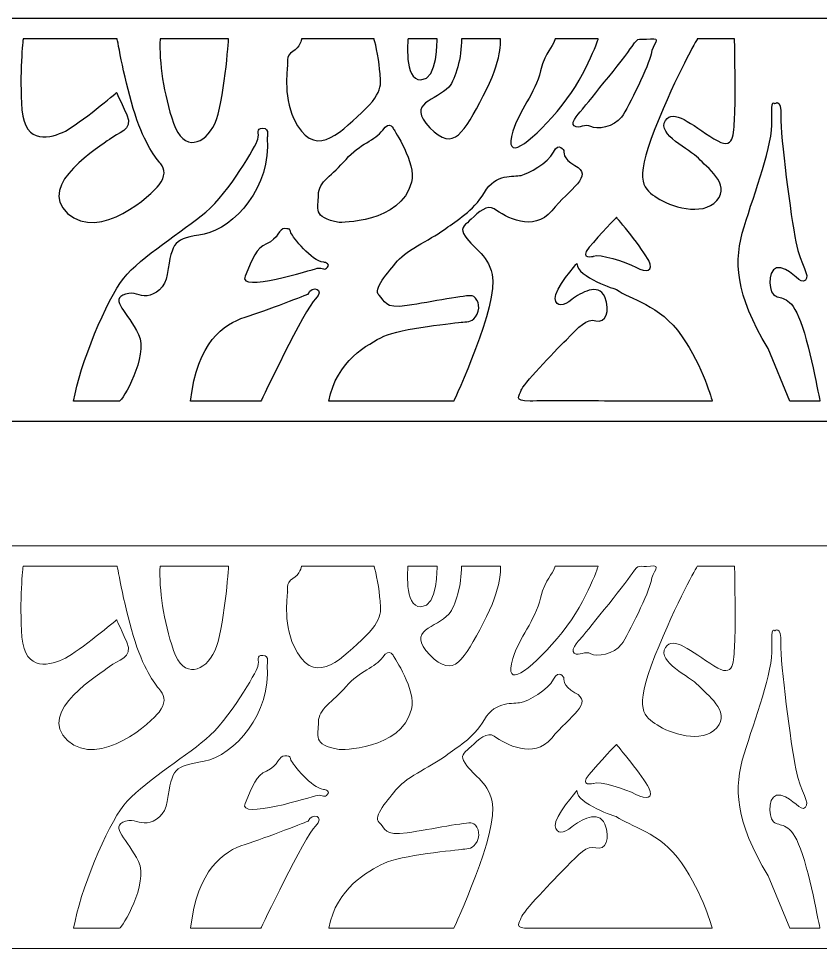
# Model space of a CAD drawing. Header units: centimetres. Extents: x -18.3 to 17.5, y 16.3 to 23.2.
# Drawn here: x 1.12 to 7.04, y 16.28 to 23.16 of the extents above; entities that cross this region are included whole.
import ezdxf

# ---------------------------------------------------------------- set-up
doc = ezdxf.new("R2010")
doc.units = ezdxf.units.CM
doc.header["$MEASUREMENT"] = 0
doc.layers.add('layer 1', color=7, linetype='Continuous')

msp = doc.modelspace()

# ---------------------------------------------------------------- linework, layer by layer
at = {"layer": 'layer 1', "color": 177}
for points, knots in [([(-18.25064, 23.15894), (-18.25064, 23.15894), (17.49734, 23.15894), (17.49734, 23.15894), (17.49734, 23.15894), (17.49734, 23.15894), (17.49734, 20.17994), (17.49734, 20.17994), (17.49734, 20.17994), (17.49734, 20.17994), (-18.25064, 20.17994), (-18.25064, 20.17994), (-18.25064, 20.17994), (-18.25064, 20.17994), (-18.25064, 23.15894), (-18.25064, 23.15894)], [0, 0, 0, 0, 0.2, 0.2, 0.2, 0.2, 0.4, 0.4, 0.4, 0.4, 0.6, 0.6, 0.6, 0.6, 1, 1, 1, 1]), ([(1.14888, 23.00815), (1.14888, 23.00815), (1.84504, 23.00815), (1.84504, 23.00815), (1.84504, 23.00815), (1.84504, 23.00815), (1.90271, 22.67717), (1.97686, 22.45073), (1.97686, 22.45073), (2.05101, 22.2243), (2.1334, 22.12549), (2.16635, 22.08432), (2.16635, 22.08432), (2.1993, 22.04315), (2.20342, 21.99375), (2.15399, 21.92788), (2.15399, 21.92788), (2.10456, 21.862), (1.71734, 21.50382), (1.47842, 21.71791), (1.47842, 21.71791), (1.2395, 21.93199), (1.7297, 22.21607), (1.78737, 22.26547), (1.78737, 22.26547), (1.84504, 22.31487), (1.96862, 22.32723), (1.91507, 22.44662), (1.91507, 22.44662), (1.86152, 22.56601), (1.84092, 22.6113), (1.84092, 22.6113), (1.84092, 22.6113), (1.84092, 22.6113), (1.56493, 22.38075), (1.46194, 22.32723), (1.46194, 22.32723), (1.35896, 22.2737), (1.16123, 22.22018), (1.14064, 22.48367), (1.14064, 22.48367), (1.12004, 22.74716), (1.14888, 23.00815), (1.14888, 23.00815)], [0, 0, 0, 0, 0.0833333, 0.0833333, 0.0833333, 0.0833333, 0.1666667, 0.1666667, 0.1666667, 0.1666667, 0.25, 0.25, 0.25, 0.25, 0.3333333, 0.3333333, 0.3333333, 0.3333333, 0.4166667, 0.4166667, 0.4166667, 0.4166667, 0.5, 0.5, 0.5, 0.5, 0.5833333, 0.5833333, 0.5833333, 0.5833333, 0.6666667, 0.6666667, 0.6666667, 0.6666667, 0.75, 0.75, 0.75, 0.75, 0.8333333, 0.8333333, 0.8333333, 0.8333333, 1, 1, 1, 1]), ([(2.16223, 23.00815), (2.16223, 23.00815), (2.66891, 23.00815), (2.66891, 23.00815), (2.66891, 23.00815), (2.66891, 23.00815), (2.63595, 22.53308), (2.56592, 22.38075), (2.56592, 22.38075), (2.4959, 22.22842), (2.33524, 22.16666), (2.26109, 22.38486), (2.26109, 22.38486), (2.18695, 22.60306), (2.15399, 22.83524), (2.16223, 23.00815)], [0, 0, 0, 0, 0.2, 0.2, 0.2, 0.2, 0.4, 0.4, 0.4, 0.4, 0.6, 0.6, 0.6, 0.6, 1, 1, 1, 1]), ([(3.20854, 23.00815), (3.20854, 23.00815), (3.74405, 23.00815), (3.74405, 23.00815), (3.74405, 23.00815), (3.74405, 23.00815), (3.78113, 22.87479), (3.78524, 22.78421), (3.78524, 22.78421), (3.78936, 22.69364), (3.83056, 22.62777), (3.65342, 22.46309), (3.65342, 22.46309), (3.47629, 22.29841), (3.29528, 22.11471), (3.15087, 22.4178), (3.15087, 22.4178), (3.06848, 22.59071), (3.10556, 22.81715), (3.10556, 22.81715), (3.10556, 22.81715), (3.10556, 22.81715), (3.08908, 22.88714), (3.14263, 22.91596), (3.14263, 22.91596), (3.19618, 22.94477), (3.20854, 23.00815), (3.20854, 23.00815)], [0, 0, 0, 0, 0.125, 0.125, 0.125, 0.125, 0.25, 0.25, 0.25, 0.25, 0.375, 0.375, 0.375, 0.375, 0.5, 0.5, 0.5, 0.5, 0.625, 0.625, 0.625, 0.625, 0.75, 0.75, 0.75, 0.75, 1, 1, 1, 1]), ([(3.99533, 23.00815), (3.99533, 23.00815), (4.20953, 23.00815), (4.20953, 23.00815), (4.20953, 23.00815), (4.20953, 23.00815), (4.21777, 22.70599), (4.09007, 22.70599), (4.09007, 22.70599), (3.96237, 22.70599), (3.99533, 23.00815), (3.99533, 23.00815)], [0, 0, 0, 0, 0.25, 0.25, 0.25, 0.25, 0.5, 0.5, 0.5, 0.5, 1, 1, 1, 1]), ([(4.39078, 23.00815), (4.39078, 23.00815), (4.67914, 23.00815), (4.67914, 23.00815), (4.67914, 23.00815), (4.67914, 23.00815), (4.69562, 22.8542), (4.55144, 22.5866), (4.55144, 22.5866), (4.40726, 22.31899), (4.33723, 22.16666), (4.15598, 22.35193), (4.15598, 22.35193), (3.97473, 22.53719), (4.20953, 22.55366), (4.29604, 22.65247), (4.29604, 22.65247), (4.34955, 22.71359), (4.39078, 22.87229), (4.39078, 23.00815)], [0, 0, 0, 0, 0.1666667, 0.1666667, 0.1666667, 0.1666667, 0.3333333, 0.3333333, 0.3333333, 0.3333333, 0.5, 0.5, 0.5, 0.5, 0.6666667, 0.6666667, 0.6666667, 0.6666667, 1, 1, 1, 1]), ([(5.08293, 23.00815), (5.08293, 23.00815), (5.40154, 23.00815), (5.40154, 23.00815), (5.40154, 23.00815), (5.40154, 23.00815), (5.30466, 22.71328), (5.098, 22.47221), (5.098, 22.47221), (4.89133, 22.23115), (4.69795, 22.08662), (4.77077, 22.32585), (4.77077, 22.32585), (4.81598, 22.47436), (4.93438, 22.60781), (4.97529, 22.77139), (4.97529, 22.77139), (5.01619, 22.93497), (5.05924, 22.92636), (5.08293, 23.00815)], [0, 0, 0, 0, 0.1666667, 0.1666667, 0.1666667, 0.1666667, 0.3333333, 0.3333333, 0.3333333, 0.3333333, 0.5, 0.5, 0.5, 0.5, 0.6666667, 0.6666667, 0.6666667, 0.6666667, 1, 1, 1, 1]), ([(5.28105, 22.48367), (5.28105, 22.48367), (5.18631, 22.38898), (5.22338, 22.36428), (5.22338, 22.36428), (5.26046, 22.33958), (5.30577, 22.38486), (5.34696, 22.36016), (5.34696, 22.36016), (5.38815, 22.33546), (5.51997, 22.35604), (5.57352, 22.43015), (5.57352, 22.43015), (5.62708, 22.50426), (5.77949, 22.82127), (5.79185, 22.89537), (5.79185, 22.89537), (5.80421, 22.96948), (5.87423, 23.0205), (5.78773, 23.00815), (5.78773, 23.00815), (5.70122, 22.9958), (5.70534, 23.03535), (5.65179, 22.95301), (5.65179, 22.95301), (5.59824, 22.87067), (5.28105, 22.48367), (5.28105, 22.48367)], [0, 0, 0, 0, 0.125, 0.125, 0.125, 0.125, 0.25, 0.25, 0.25, 0.25, 0.375, 0.375, 0.375, 0.375, 0.5, 0.5, 0.5, 0.5, 0.625, 0.625, 0.625, 0.625, 0.75, 0.75, 0.75, 0.75, 1, 1, 1, 1]), ([(6.13375, 23.00815), (6.13375, 23.00815), (6.40975, 23.00815), (6.40975, 23.00815), (6.40975, 23.00815), (6.40975, 23.00815), (6.41799, 22.54543), (6.40975, 22.42603), (6.40975, 22.42603), (6.40151, 22.30664), (6.41325, 22.17077), (6.25733, 22.26959), (6.25733, 22.26959), (6.08844, 22.37663), (5.95662, 22.49602), (5.89895, 22.40545), (5.89895, 22.40545), (5.83125, 22.29912), (6.08432, 22.19136), (6.14199, 22.12549), (6.14199, 22.12549), (6.19966, 22.05962), (6.38503, 21.93611), (6.27793, 21.8126), (6.27793, 21.8126), (6.17083, 21.68909), (5.92779, 21.77143), (5.83716, 21.83319), (5.83716, 21.83319), (5.74654, 21.89494), (5.65591, 21.93199), (5.82069, 22.34369), (5.82069, 22.34369), (5.98546, 22.75539), (6.13375, 23.00815), (6.13375, 23.00815)], [0, 0, 0, 0, 0.1, 0.1, 0.1, 0.1, 0.2, 0.2, 0.2, 0.2, 0.3, 0.3, 0.3, 0.3, 0.4, 0.4, 0.4, 0.4, 0.5, 0.5, 0.5, 0.5, 0.6, 0.6, 0.6, 0.6, 0.7, 0.7, 0.7, 0.7, 0.8, 0.8, 0.8, 0.8, 1, 1, 1, 1]), ([(6.81756, 20.32913), (6.81756, 20.32913), (7.04001, 20.32913), (7.04001, 20.32913), (7.04001, 20.32913), (7.04001, 20.32913), (6.95762, 20.77923), (6.88347, 20.95215), (6.88347, 20.95215), (6.80932, 21.12506), (6.74342, 21.07566), (6.6981, 21.11683), (6.6981, 21.11683), (6.65279, 21.158), (6.65691, 21.33915), (6.75165, 21.31445), (6.75165, 21.31445), (6.8464, 21.28974), (6.89583, 21.18682), (6.9329, 21.22387), (6.9329, 21.22387), (6.96998, 21.26092), (6.89995, 21.32268), (6.86288, 21.50794), (6.86288, 21.50794), (6.8258, 21.69321), (6.74753, 22.29017), (6.75165, 22.43427), (6.75165, 22.43427), (6.75577, 22.57836), (6.70634, 22.52896), (6.70634, 22.52896), (6.70634, 22.52896), (6.70634, 22.52896), (6.6775, 22.57836), (6.68574, 22.40545), (6.68574, 22.40545), (6.69398, 22.23254), (6.55805, 21.87024), (6.47978, 21.6191), (6.47978, 21.6191), (6.40151, 21.36797), (6.41387, 21.12094), (6.65691, 20.71748), (6.65691, 20.71748), (6.65691, 20.71748), (6.81756, 20.32913), (6.81756, 20.32913)], [0, 0, 0, 0, 0.0769231, 0.0769231, 0.0769231, 0.0769231, 0.1538462, 0.1538462, 0.1538462, 0.1538462, 0.2307692, 0.2307692, 0.2307692, 0.2307692, 0.3076923, 0.3076923, 0.3076923, 0.3076923, 0.3846154, 0.3846154, 0.3846154, 0.3846154, 0.4615385, 0.4615385, 0.4615385, 0.4615385, 0.5384615, 0.5384615, 0.5384615, 0.5384615, 0.6153846, 0.6153846, 0.6153846, 0.6153846, 0.6923077, 0.6923077, 0.6923077, 0.6923077, 0.7692308, 0.7692308, 0.7692308, 0.7692308, 0.8461538, 0.8461538, 0.8461538, 0.8461538, 1, 1, 1, 1]), ([(3.48692, 21.65068), (3.48692, 21.65068), (3.9418, 21.6426), (4.02097, 21.94939), (4.02097, 21.94939), (4.05718, 22.08969), (3.88972, 22.33862), (3.88972, 22.33862), (3.88972, 22.33862), (3.88972, 22.33862), (3.86257, 22.41103), (3.80826, 22.33409), (3.80826, 22.33409), (3.75394, 22.25715), (3.63627, 22.23452), (3.5367, 22.11685), (3.5367, 22.11685), (3.43713, 21.99918), (3.33304, 21.95392), (3.33304, 21.85435), (3.33304, 21.85435), (3.33304, 21.75478), (3.28326, 21.68689), (3.48692, 21.65068)], [0, 0, 0, 0, 0.1428571, 0.1428571, 0.1428571, 0.1428571, 0.2857143, 0.2857143, 0.2857143, 0.2857143, 0.4285714, 0.4285714, 0.4285714, 0.4285714, 0.5714286, 0.5714286, 0.5714286, 0.5714286, 0.7142857, 0.7142857, 0.7142857, 0.7142857, 1, 1, 1, 1]), ([(1.52269, 20.32913), (1.52269, 20.32913), (1.84403, 20.32913), (1.86213, 20.32913), (1.86213, 20.32913), (1.88023, 20.32913), (2.07937, 20.65952), (2.00243, 20.82245), (2.00243, 20.82245), (1.92549, 20.98538), (1.78066, 21.08043), (1.90739, 21.12116), (1.90739, 21.12116), (1.97052, 21.14145), (2.0083, 21.102), (2.06567, 21.10863), (2.06567, 21.10863), (2.12346, 21.1153), (2.20067, 21.16832), (2.21515, 21.26598), (2.21515, 21.26598), (2.25261, 21.51864), (2.26493, 21.52396), (2.4867, 21.56469), (2.4867, 21.56469), (2.70847, 21.60543), (2.98907, 21.92224), (2.95287, 22.27526), (2.95287, 22.27526), (2.95287, 22.27526), (2.9755, 22.34767), (2.92119, 22.34767), (2.92119, 22.34767), (2.86688, 22.34767), (2.89856, 22.31146), (2.88498, 22.2662), (2.88498, 22.2662), (2.8714, 22.22095), (2.67226, 21.87245), (2.50028, 21.72762), (2.50028, 21.72762), (2.32829, 21.5828), (2.02054, 21.39724), (1.89381, 21.23883), (1.89381, 21.23883), (1.76709, 21.08043), (1.56795, 20.60068), (1.52269, 20.32913)], [0, 0, 0, 0, 0.0769231, 0.0769231, 0.0769231, 0.0769231, 0.1538462, 0.1538462, 0.1538462, 0.1538462, 0.2307692, 0.2307692, 0.2307692, 0.2307692, 0.3076923, 0.3076923, 0.3076923, 0.3076923, 0.3846154, 0.3846154, 0.3846154, 0.3846154, 0.4615385, 0.4615385, 0.4615385, 0.4615385, 0.5384615, 0.5384615, 0.5384615, 0.5384615, 0.6153846, 0.6153846, 0.6153846, 0.6153846, 0.6923077, 0.6923077, 0.6923077, 0.6923077, 0.7692308, 0.7692308, 0.7692308, 0.7692308, 0.8461538, 0.8461538, 0.8461538, 0.8461538, 1, 1, 1, 1]), ([(3.40998, 20.32913), (3.40998, 20.32913), (4.33326, 20.32913), (4.33326, 20.32913), (4.33326, 20.32913), (4.33326, 20.32913), (4.66846, 21.04693), (4.61839, 21.26598), (4.61839, 21.26598), (4.58218, 21.42439), (4.46451, 21.4606), (4.40567, 21.56922), (4.40567, 21.56922), (4.381, 21.61476), (4.42432, 21.63713), (4.463, 21.67496), (4.463, 21.67496), (4.51658, 21.72733), (4.58203, 21.78442), (4.63197, 21.75025), (4.63197, 21.75025), (4.71796, 21.69142), (4.92162, 21.57374), (5.0574, 21.73668), (5.0574, 21.73668), (5.19318, 21.89961), (5.37175, 21.99702), (5.22938, 22.07159), (5.22938, 22.07159), (5.13434, 22.12137), (5.14792, 22.18021), (5.14792, 22.18021), (5.14792, 22.18021), (5.14792, 22.18021), (5.11171, 22.25263), (5.07098, 22.17116), (5.07098, 22.17116), (5.03024, 22.08969), (4.88541, 22.01275), (4.83111, 21.99918), (4.83111, 21.99918), (4.77679, 21.9856), (4.64554, 22.01728), (4.55955, 21.87245), (4.55955, 21.87245), (4.47356, 21.72762), (4.35589, 21.66879), (4.27442, 21.60543), (4.27442, 21.60543), (4.19296, 21.54206), (3.98477, 21.44702), (3.91688, 21.36556), (3.91688, 21.36556), (3.84899, 21.28409), (3.73132, 21.15284), (3.7811, 21.11211), (3.7811, 21.11211), (3.83088, 21.07137), (3.81278, 21.00801), (3.98929, 21.03517), (3.98929, 21.03517), (4.1658, 21.06232), (4.43283, 21.11663), (4.46904, 21.10758), (4.46904, 21.10758), (4.50524, 21.09853), (4.53692, 21.03064), (4.50524, 20.9718), (4.50524, 20.9718), (4.47356, 20.91297), (4.44188, 20.91749), (4.40115, 20.91297), (4.40115, 20.91297), (4.36041, 20.90844), (3.93498, 20.86771), (3.81731, 20.80887), (3.81731, 20.80887), (3.69964, 20.75004), (3.46429, 20.62784), (3.40998, 20.32913)], [0, 0, 0, 0, 0.047619, 0.047619, 0.047619, 0.047619, 0.0952381, 0.0952381, 0.0952381, 0.0952381, 0.1428571, 0.1428571, 0.1428571, 0.1428571, 0.1904762, 0.1904762, 0.1904762, 0.1904762, 0.2380952, 0.2380952, 0.2380952, 0.2380952, 0.2857143, 0.2857143, 0.2857143, 0.2857143, 0.3333333, 0.3333333, 0.3333333, 0.3333333, 0.3809524, 0.3809524, 0.3809524, 0.3809524, 0.4285714, 0.4285714, 0.4285714, 0.4285714, 0.4761905, 0.4761905, 0.4761905, 0.4761905, 0.5238095, 0.5238095, 0.5238095, 0.5238095, 0.5714286, 0.5714286, 0.5714286, 0.5714286, 0.6190476, 0.6190476, 0.6190476, 0.6190476, 0.6666667, 0.6666667, 0.6666667, 0.6666667, 0.7142857, 0.7142857, 0.7142857, 0.7142857, 0.7619048, 0.7619048, 0.7619048, 0.7619048, 0.8095238, 0.8095238, 0.8095238, 0.8095238, 0.8571429, 0.8571429, 0.8571429, 0.8571429, 0.9047619, 0.9047619, 0.9047619, 0.9047619, 1, 1, 1, 1]), ([(5.53648, 21.68909), (5.53648, 21.68909), (5.7383, 21.44619), (5.77537, 21.36797), (5.77537, 21.36797), (5.81245, 21.28974), (5.75889, 21.27739), (5.68063, 21.31856), (5.68063, 21.31856), (5.60236, 21.35973), (5.40875, 21.42149), (5.36756, 21.4009), (5.36756, 21.4009), (5.36756, 21.4009), (5.25634, 21.37208), (5.3346, 21.46677), (5.3346, 21.46677), (5.41287, 21.56146), (5.53648, 21.68909), (5.53648, 21.68909)], [0, 0, 0, 0, 0.1666667, 0.1666667, 0.1666667, 0.1666667, 0.3333333, 0.3333333, 0.3333333, 0.3333333, 0.5, 0.5, 0.5, 0.5, 0.6666667, 0.6666667, 0.6666667, 0.6666667, 1, 1, 1, 1]), ([(3.36925, 21.3565), (3.36925, 21.3565), (3.42355, 21.35198), (3.40093, 21.3203), (3.40093, 21.3203), (3.3783, 21.28862), (3.36472, 21.3203), (3.32399, 21.31124), (3.32399, 21.31124), (3.28326, 21.30219), (2.73424, 21.12817), (2.78994, 21.25241), (2.78994, 21.25241), (2.84877, 21.38366), (2.87086, 21.46128), (2.94834, 21.49228), (2.94834, 21.49228), (3.03886, 21.52849), (3.03886, 21.60995), (3.08412, 21.60543), (3.08412, 21.60543), (3.12937, 21.6009), (3.1158, 21.60543), (3.12937, 21.57374), (3.12937, 21.57374), (3.14295, 21.54206), (3.28326, 21.36556), (3.36925, 21.3565)], [0, 0, 0, 0, 0.125, 0.125, 0.125, 0.125, 0.25, 0.25, 0.25, 0.25, 0.375, 0.375, 0.375, 0.375, 0.5, 0.5, 0.5, 0.5, 0.625, 0.625, 0.625, 0.625, 0.75, 0.75, 0.75, 0.75, 1, 1, 1, 1]), ([(5.53648, 20.32913), (5.53648, 20.32913), (6.24445, 20.32913), (6.24445, 20.32913), (6.24445, 20.32913), (6.24445, 20.32913), (6.17876, 20.57875), (6.01819, 20.81197), (6.01819, 20.81197), (5.85762, 21.04518), (5.63137, 21.08162), (5.53648, 21.1545), (5.53648, 21.1545), (5.53648, 21.1545), (5.24398, 21.24446), (5.24398, 21.34738), (5.24398, 21.34738), (5.24398, 21.34738), (5.07509, 21.15388), (5.08333, 21.08801), (5.08333, 21.08801), (5.09156, 21.02214), (5.14511, 21.03037), (5.2069, 21.07978), (5.2069, 21.07978), (5.2687, 21.12918), (5.40463, 21.2074), (5.44994, 21.10036), (5.44994, 21.10036), (5.49526, 20.99332), (5.45406, 20.90275), (5.38404, 20.92333), (5.38404, 20.92333), (5.31401, 20.94391), (5.26046, 20.87804), (5.16571, 20.78335), (5.16571, 20.78335), (5.07097, 20.68866), (4.84028, 20.44576), (4.83205, 20.40871), (4.83205, 20.40871), (4.82381, 20.37165), (4.76614, 20.32501), (4.89795, 20.32913), (4.89795, 20.32913), (4.97252, 20.33146), (5.53648, 20.32913), (5.53648, 20.32913)], [0, 0, 0, 0, 0.0769231, 0.0769231, 0.0769231, 0.0769231, 0.1538462, 0.1538462, 0.1538462, 0.1538462, 0.2307692, 0.2307692, 0.2307692, 0.2307692, 0.3076923, 0.3076923, 0.3076923, 0.3076923, 0.3846154, 0.3846154, 0.3846154, 0.3846154, 0.4615385, 0.4615385, 0.4615385, 0.4615385, 0.5384615, 0.5384615, 0.5384615, 0.5384615, 0.6153846, 0.6153846, 0.6153846, 0.6153846, 0.6923077, 0.6923077, 0.6923077, 0.6923077, 0.7692308, 0.7692308, 0.7692308, 0.7692308, 0.8461538, 0.8461538, 0.8461538, 0.8461538, 1, 1, 1, 1]), ([(2.38713, 20.32913), (2.38713, 20.32913), (2.90761, 20.32913), (2.90761, 20.32913), (2.90761, 20.32913), (2.90761, 20.32913), (3.23347, 21.01253), (3.31041, 21.08495), (3.31041, 21.08495), (3.38735, 21.15736), (3.28326, 21.18905), (3.2561, 21.12116), (3.2561, 21.12116), (3.2561, 21.12116), (2.94834, 20.99896), (2.78994, 20.94917), (2.78994, 20.94917), (2.63153, 20.89939), (2.43692, 20.76361), (2.38713, 20.32913)], [0, 0, 0, 0, 0.1666667, 0.1666667, 0.1666667, 0.1666667, 0.3333333, 0.3333333, 0.3333333, 0.3333333, 0.5, 0.5, 0.5, 0.5, 0.6666667, 0.6666667, 0.6666667, 0.6666667, 1, 1, 1, 1])]:
    msp.add_open_spline(points, degree=3, knots=knots, dxfattribs=at)
at = {"layer": 'layer 1', "color": 242, "lineweight": 9}
for points, knots in [([(-18.25064, 19.25835), (-18.25064, 19.25835), (17.49734, 19.25835), (17.49734, 19.25835), (17.49734, 19.25835), (17.49734, 19.25835), (17.49734, 16.27935), (17.49734, 16.27935), (17.49734, 16.27935), (17.49734, 16.27935), (-18.25064, 16.27935), (-18.25064, 16.27935), (-18.25064, 16.27935), (-18.25064, 16.27935), (-18.25064, 19.25835), (-18.25064, 19.25835)], [0, 0, 0, 0, 0.2, 0.2, 0.2, 0.2, 0.4, 0.4, 0.4, 0.4, 0.6, 0.6, 0.6, 0.6, 1, 1, 1, 1]), ([(5.28105, 18.58308), (5.28105, 18.58308), (5.18631, 18.48839), (5.22338, 18.46369), (5.22338, 18.46369), (5.26046, 18.43899), (5.30577, 18.48427), (5.34696, 18.45957), (5.34696, 18.45957), (5.38815, 18.43487), (5.51997, 18.45545), (5.57352, 18.52956), (5.57352, 18.52956), (5.62708, 18.60367), (5.77949, 18.92068), (5.79185, 18.99478), (5.79185, 18.99478), (5.80421, 19.06889), (5.87423, 19.11991), (5.78773, 19.10756), (5.78773, 19.10756), (5.70122, 19.09521), (5.70534, 19.13476), (5.65179, 19.05242), (5.65179, 19.05242), (5.59824, 18.97008), (5.28105, 18.58308), (5.28105, 18.58308)], [0, 0, 0, 0, 0.125, 0.125, 0.125, 0.125, 0.25, 0.25, 0.25, 0.25, 0.375, 0.375, 0.375, 0.375, 0.5, 0.5, 0.5, 0.5, 0.625, 0.625, 0.625, 0.625, 0.75, 0.75, 0.75, 0.75, 1, 1, 1, 1]), ([(1.14888, 19.10756), (1.14888, 19.10756), (1.84504, 19.10756), (1.84504, 19.10756), (1.84504, 19.10756), (1.84504, 19.10756), (1.90271, 18.77658), (1.97686, 18.55014), (1.97686, 18.55014), (2.05101, 18.32371), (2.1334, 18.2249), (2.16635, 18.18373), (2.16635, 18.18373), (2.1993, 18.14256), (2.20342, 18.09316), (2.15399, 18.02729), (2.15399, 18.02729), (2.10456, 17.96141), (1.71734, 17.60323), (1.47842, 17.81732), (1.47842, 17.81732), (1.2395, 18.0314), (1.7297, 18.31548), (1.78737, 18.36488), (1.78737, 18.36488), (1.84504, 18.41428), (1.96862, 18.42664), (1.91507, 18.54603), (1.91507, 18.54603), (1.86152, 18.66542), (1.84092, 18.71071), (1.84092, 18.71071), (1.84092, 18.71071), (1.84092, 18.71071), (1.56493, 18.48016), (1.46194, 18.42664), (1.46194, 18.42664), (1.35896, 18.37311), (1.16123, 18.31959), (1.14064, 18.58308), (1.14064, 18.58308), (1.12004, 18.84657), (1.14888, 19.10756), (1.14888, 19.10756)], [0, 0, 0, 0, 0.0833333, 0.0833333, 0.0833333, 0.0833333, 0.1666667, 0.1666667, 0.1666667, 0.1666667, 0.25, 0.25, 0.25, 0.25, 0.3333333, 0.3333333, 0.3333333, 0.3333333, 0.4166667, 0.4166667, 0.4166667, 0.4166667, 0.5, 0.5, 0.5, 0.5, 0.5833333, 0.5833333, 0.5833333, 0.5833333, 0.6666667, 0.6666667, 0.6666667, 0.6666667, 0.75, 0.75, 0.75, 0.75, 0.8333333, 0.8333333, 0.8333333, 0.8333333, 1, 1, 1, 1]), ([(2.16223, 19.10756), (2.16223, 19.10756), (2.66891, 19.10756), (2.66891, 19.10756), (2.66891, 19.10756), (2.66891, 19.10756), (2.63595, 18.63249), (2.56592, 18.48016), (2.56592, 18.48016), (2.4959, 18.32783), (2.33524, 18.26607), (2.26109, 18.48427), (2.26109, 18.48427), (2.18695, 18.70247), (2.15399, 18.93465), (2.16223, 19.10756)], [0, 0, 0, 0, 0.2, 0.2, 0.2, 0.2, 0.4, 0.4, 0.4, 0.4, 0.6, 0.6, 0.6, 0.6, 1, 1, 1, 1]), ([(3.20854, 19.10756), (3.20854, 19.10756), (3.74405, 19.10756), (3.74405, 19.10756), (3.74405, 19.10756), (3.74405, 19.10756), (3.78113, 18.9742), (3.78524, 18.88362), (3.78524, 18.88362), (3.78936, 18.79305), (3.83056, 18.72718), (3.65342, 18.5625), (3.65342, 18.5625), (3.47629, 18.39782), (3.29528, 18.21412), (3.15087, 18.51721), (3.15087, 18.51721), (3.06848, 18.69012), (3.10556, 18.91656), (3.10556, 18.91656), (3.10556, 18.91656), (3.10556, 18.91656), (3.08908, 18.98655), (3.14263, 19.01537), (3.14263, 19.01537), (3.19618, 19.04418), (3.20854, 19.10756), (3.20854, 19.10756)], [0, 0, 0, 0, 0.125, 0.125, 0.125, 0.125, 0.25, 0.25, 0.25, 0.25, 0.375, 0.375, 0.375, 0.375, 0.5, 0.5, 0.5, 0.5, 0.625, 0.625, 0.625, 0.625, 0.75, 0.75, 0.75, 0.75, 1, 1, 1, 1]), ([(3.99533, 19.10756), (3.99533, 19.10756), (4.20953, 19.10756), (4.20953, 19.10756), (4.20953, 19.10756), (4.20953, 19.10756), (4.21777, 18.8054), (4.09007, 18.8054), (4.09007, 18.8054), (3.96237, 18.8054), (3.99533, 19.10756), (3.99533, 19.10756)], [0, 0, 0, 0, 0.25, 0.25, 0.25, 0.25, 0.5, 0.5, 0.5, 0.5, 1, 1, 1, 1]), ([(4.39078, 19.10756), (4.39078, 19.10756), (4.67914, 19.10756), (4.67914, 19.10756), (4.67914, 19.10756), (4.67914, 19.10756), (4.69562, 18.95361), (4.55144, 18.68601), (4.55144, 18.68601), (4.40726, 18.4184), (4.33723, 18.26607), (4.15598, 18.45134), (4.15598, 18.45134), (3.97473, 18.6366), (4.20953, 18.65307), (4.29604, 18.75188), (4.29604, 18.75188), (4.34955, 18.813), (4.39078, 18.9717), (4.39078, 19.10756)], [0, 0, 0, 0, 0.1666667, 0.1666667, 0.1666667, 0.1666667, 0.3333333, 0.3333333, 0.3333333, 0.3333333, 0.5, 0.5, 0.5, 0.5, 0.6666667, 0.6666667, 0.6666667, 0.6666667, 1, 1, 1, 1]), ([(5.08293, 19.10756), (5.08293, 19.10756), (5.40154, 19.10756), (5.40154, 19.10756), (5.40154, 19.10756), (5.40154, 19.10756), (5.30466, 18.81269), (5.098, 18.57162), (5.098, 18.57162), (4.89133, 18.33056), (4.69795, 18.18603), (4.77077, 18.42526), (4.77077, 18.42526), (4.81598, 18.57377), (4.93438, 18.70722), (4.97529, 18.8708), (4.97529, 18.8708), (5.01619, 19.03438), (5.05924, 19.02577), (5.08293, 19.10756)], [0, 0, 0, 0, 0.1666667, 0.1666667, 0.1666667, 0.1666667, 0.3333333, 0.3333333, 0.3333333, 0.3333333, 0.5, 0.5, 0.5, 0.5, 0.6666667, 0.6666667, 0.6666667, 0.6666667, 1, 1, 1, 1]), ([(6.13375, 19.10756), (6.13375, 19.10756), (6.40975, 19.10756), (6.40975, 19.10756), (6.40975, 19.10756), (6.40975, 19.10756), (6.41799, 18.64484), (6.40975, 18.52544), (6.40975, 18.52544), (6.40151, 18.40605), (6.41325, 18.27018), (6.25733, 18.369), (6.25733, 18.369), (6.08844, 18.47604), (5.95662, 18.59543), (5.89895, 18.50486), (5.89895, 18.50486), (5.83125, 18.39853), (6.08432, 18.29077), (6.14199, 18.2249), (6.14199, 18.2249), (6.19966, 18.15903), (6.38503, 18.03552), (6.27793, 17.91201), (6.27793, 17.91201), (6.17083, 17.7885), (5.92779, 17.87084), (5.83716, 17.9326), (5.83716, 17.9326), (5.74654, 17.99435), (5.65591, 18.0314), (5.82069, 18.4431), (5.82069, 18.4431), (5.98546, 18.8548), (6.13375, 19.10756), (6.13375, 19.10756)], [0, 0, 0, 0, 0.1, 0.1, 0.1, 0.1, 0.2, 0.2, 0.2, 0.2, 0.3, 0.3, 0.3, 0.3, 0.4, 0.4, 0.4, 0.4, 0.5, 0.5, 0.5, 0.5, 0.6, 0.6, 0.6, 0.6, 0.7, 0.7, 0.7, 0.7, 0.8, 0.8, 0.8, 0.8, 1, 1, 1, 1]), ([(6.81756, 16.42854), (6.81756, 16.42854), (7.04001, 16.42854), (7.04001, 16.42854), (7.04001, 16.42854), (7.04001, 16.42854), (6.95762, 16.87864), (6.88347, 17.05156), (6.88347, 17.05156), (6.80932, 17.22447), (6.74342, 17.17507), (6.6981, 17.21624), (6.6981, 17.21624), (6.65279, 17.25741), (6.65691, 17.43856), (6.75165, 17.41386), (6.75165, 17.41386), (6.8464, 17.38915), (6.89583, 17.28623), (6.9329, 17.32328), (6.9329, 17.32328), (6.96998, 17.36033), (6.89995, 17.42209), (6.86288, 17.60735), (6.86288, 17.60735), (6.8258, 17.79262), (6.74753, 18.38958), (6.75165, 18.53368), (6.75165, 18.53368), (6.75577, 18.67777), (6.70634, 18.62837), (6.70634, 18.62837), (6.70634, 18.62837), (6.70634, 18.62837), (6.6775, 18.67777), (6.68574, 18.50486), (6.68574, 18.50486), (6.69398, 18.33195), (6.55805, 17.96965), (6.47978, 17.71851), (6.47978, 17.71851), (6.40151, 17.46738), (6.41387, 17.22035), (6.65691, 16.81689), (6.65691, 16.81689), (6.65691, 16.81689), (6.81756, 16.42854), (6.81756, 16.42854)], [0, 0, 0, 0, 0.0769231, 0.0769231, 0.0769231, 0.0769231, 0.1538462, 0.1538462, 0.1538462, 0.1538462, 0.2307692, 0.2307692, 0.2307692, 0.2307692, 0.3076923, 0.3076923, 0.3076923, 0.3076923, 0.3846154, 0.3846154, 0.3846154, 0.3846154, 0.4615385, 0.4615385, 0.4615385, 0.4615385, 0.5384615, 0.5384615, 0.5384615, 0.5384615, 0.6153846, 0.6153846, 0.6153846, 0.6153846, 0.6923077, 0.6923077, 0.6923077, 0.6923077, 0.7692308, 0.7692308, 0.7692308, 0.7692308, 0.8461538, 0.8461538, 0.8461538, 0.8461538, 1, 1, 1, 1]), ([(3.48692, 17.75009), (3.48692, 17.75009), (3.9418, 17.74201), (4.02097, 18.0488), (4.02097, 18.0488), (4.05718, 18.1891), (3.88972, 18.43803), (3.88972, 18.43803), (3.88972, 18.43803), (3.88972, 18.43803), (3.86257, 18.51044), (3.80826, 18.4335), (3.80826, 18.4335), (3.75394, 18.35656), (3.63627, 18.33393), (3.5367, 18.21626), (3.5367, 18.21626), (3.43713, 18.09859), (3.33304, 18.05333), (3.33304, 17.95376), (3.33304, 17.95376), (3.33304, 17.85419), (3.28326, 17.7863), (3.48692, 17.75009)], [0, 0, 0, 0, 0.1428571, 0.1428571, 0.1428571, 0.1428571, 0.2857143, 0.2857143, 0.2857143, 0.2857143, 0.4285714, 0.4285714, 0.4285714, 0.4285714, 0.5714286, 0.5714286, 0.5714286, 0.5714286, 0.7142857, 0.7142857, 0.7142857, 0.7142857, 1, 1, 1, 1]), ([(1.52269, 16.42854), (1.52269, 16.42854), (1.84403, 16.42854), (1.86213, 16.42854), (1.86213, 16.42854), (1.88023, 16.42854), (2.07937, 16.75893), (2.00243, 16.92186), (2.00243, 16.92186), (1.92549, 17.08479), (1.78066, 17.17984), (1.90739, 17.22057), (1.90739, 17.22057), (1.97052, 17.24086), (2.0083, 17.20141), (2.06567, 17.20804), (2.06567, 17.20804), (2.12346, 17.21471), (2.20067, 17.26773), (2.21515, 17.36539), (2.21515, 17.36539), (2.25261, 17.61805), (2.26493, 17.62337), (2.4867, 17.6641), (2.4867, 17.6641), (2.70847, 17.70484), (2.98907, 18.02165), (2.95287, 18.37467), (2.95287, 18.37467), (2.95287, 18.37467), (2.9755, 18.44708), (2.92119, 18.44708), (2.92119, 18.44708), (2.86688, 18.44708), (2.89856, 18.41087), (2.88498, 18.36561), (2.88498, 18.36561), (2.8714, 18.32036), (2.67226, 17.97186), (2.50028, 17.82703), (2.50028, 17.82703), (2.32829, 17.68221), (2.02054, 17.49665), (1.89381, 17.33824), (1.89381, 17.33824), (1.76709, 17.17984), (1.56795, 16.70009), (1.52269, 16.42854)], [0, 0, 0, 0, 0.0769231, 0.0769231, 0.0769231, 0.0769231, 0.1538462, 0.1538462, 0.1538462, 0.1538462, 0.2307692, 0.2307692, 0.2307692, 0.2307692, 0.3076923, 0.3076923, 0.3076923, 0.3076923, 0.3846154, 0.3846154, 0.3846154, 0.3846154, 0.4615385, 0.4615385, 0.4615385, 0.4615385, 0.5384615, 0.5384615, 0.5384615, 0.5384615, 0.6153846, 0.6153846, 0.6153846, 0.6153846, 0.6923077, 0.6923077, 0.6923077, 0.6923077, 0.7692308, 0.7692308, 0.7692308, 0.7692308, 0.8461538, 0.8461538, 0.8461538, 0.8461538, 1, 1, 1, 1]), ([(3.40998, 16.42854), (3.40998, 16.42854), (4.33326, 16.42854), (4.33326, 16.42854), (4.33326, 16.42854), (4.33326, 16.42854), (4.66846, 17.14634), (4.61839, 17.36539), (4.61839, 17.36539), (4.58218, 17.5238), (4.46451, 17.56001), (4.40567, 17.66863), (4.40567, 17.66863), (4.381, 17.71417), (4.42432, 17.73654), (4.463, 17.77437), (4.463, 17.77437), (4.51658, 17.82674), (4.58203, 17.88383), (4.63197, 17.84966), (4.63197, 17.84966), (4.71796, 17.79083), (4.92162, 17.67315), (5.0574, 17.83609), (5.0574, 17.83609), (5.19318, 17.99902), (5.37175, 18.09643), (5.22938, 18.171), (5.22938, 18.171), (5.13434, 18.22078), (5.14792, 18.27962), (5.14792, 18.27962), (5.14792, 18.27962), (5.14792, 18.27962), (5.11171, 18.35204), (5.07098, 18.27057), (5.07098, 18.27057), (5.03024, 18.1891), (4.88541, 18.11216), (4.83111, 18.09859), (4.83111, 18.09859), (4.77679, 18.08501), (4.64554, 18.11669), (4.55955, 17.97186), (4.55955, 17.97186), (4.47356, 17.82703), (4.35589, 17.7682), (4.27442, 17.70484), (4.27442, 17.70484), (4.19296, 17.64147), (3.98477, 17.54643), (3.91688, 17.46497), (3.91688, 17.46497), (3.84899, 17.3835), (3.73132, 17.25225), (3.7811, 17.21152), (3.7811, 17.21152), (3.83088, 17.17078), (3.81278, 17.10742), (3.98929, 17.13458), (3.98929, 17.13458), (4.1658, 17.16173), (4.43283, 17.21604), (4.46904, 17.20699), (4.46904, 17.20699), (4.50524, 17.19794), (4.53692, 17.13005), (4.50524, 17.07121), (4.50524, 17.07121), (4.47356, 17.01238), (4.44188, 17.0169), (4.40115, 17.01238), (4.40115, 17.01238), (4.36041, 17.00785), (3.93498, 16.96712), (3.81731, 16.90828), (3.81731, 16.90828), (3.69964, 16.84945), (3.46429, 16.72725), (3.40998, 16.42854)], [0, 0, 0, 0, 0.047619, 0.047619, 0.047619, 0.047619, 0.0952381, 0.0952381, 0.0952381, 0.0952381, 0.1428571, 0.1428571, 0.1428571, 0.1428571, 0.1904762, 0.1904762, 0.1904762, 0.1904762, 0.2380952, 0.2380952, 0.2380952, 0.2380952, 0.2857143, 0.2857143, 0.2857143, 0.2857143, 0.3333333, 0.3333333, 0.3333333, 0.3333333, 0.3809524, 0.3809524, 0.3809524, 0.3809524, 0.4285714, 0.4285714, 0.4285714, 0.4285714, 0.4761905, 0.4761905, 0.4761905, 0.4761905, 0.5238095, 0.5238095, 0.5238095, 0.5238095, 0.5714286, 0.5714286, 0.5714286, 0.5714286, 0.6190476, 0.6190476, 0.6190476, 0.6190476, 0.6666667, 0.6666667, 0.6666667, 0.6666667, 0.7142857, 0.7142857, 0.7142857, 0.7142857, 0.7619048, 0.7619048, 0.7619048, 0.7619048, 0.8095238, 0.8095238, 0.8095238, 0.8095238, 0.8571429, 0.8571429, 0.8571429, 0.8571429, 0.9047619, 0.9047619, 0.9047619, 0.9047619, 1, 1, 1, 1]), ([(5.53648, 17.7885), (5.53648, 17.7885), (5.7383, 17.5456), (5.77537, 17.46738), (5.77537, 17.46738), (5.81245, 17.38915), (5.75889, 17.3768), (5.68063, 17.41797), (5.68063, 17.41797), (5.60236, 17.45914), (5.40875, 17.5209), (5.36756, 17.50031), (5.36756, 17.50031), (5.36756, 17.50031), (5.25634, 17.47149), (5.3346, 17.56618), (5.3346, 17.56618), (5.41287, 17.66087), (5.53648, 17.7885), (5.53648, 17.7885)], [0, 0, 0, 0, 0.1666667, 0.1666667, 0.1666667, 0.1666667, 0.3333333, 0.3333333, 0.3333333, 0.3333333, 0.5, 0.5, 0.5, 0.5, 0.6666667, 0.6666667, 0.6666667, 0.6666667, 1, 1, 1, 1]), ([(3.36925, 17.45591), (3.36925, 17.45591), (3.42355, 17.45139), (3.40093, 17.41971), (3.40093, 17.41971), (3.3783, 17.38803), (3.36472, 17.41971), (3.32399, 17.41065), (3.32399, 17.41065), (3.28326, 17.4016), (2.73424, 17.22758), (2.78994, 17.35182), (2.78994, 17.35182), (2.84877, 17.48307), (2.87086, 17.56069), (2.94834, 17.59169), (2.94834, 17.59169), (3.03886, 17.6279), (3.03886, 17.70936), (3.08412, 17.70484), (3.08412, 17.70484), (3.12937, 17.70031), (3.1158, 17.70484), (3.12937, 17.67315), (3.12937, 17.67315), (3.14295, 17.64147), (3.28326, 17.46497), (3.36925, 17.45591)], [0, 0, 0, 0, 0.125, 0.125, 0.125, 0.125, 0.25, 0.25, 0.25, 0.25, 0.375, 0.375, 0.375, 0.375, 0.5, 0.5, 0.5, 0.5, 0.625, 0.625, 0.625, 0.625, 0.75, 0.75, 0.75, 0.75, 1, 1, 1, 1]), ([(5.53648, 16.42854), (5.53648, 16.42854), (6.24445, 16.42854), (6.24445, 16.42854), (6.24445, 16.42854), (6.24445, 16.42854), (6.17876, 16.67816), (6.01819, 16.91138), (6.01819, 16.91138), (5.85762, 17.14459), (5.63137, 17.18103), (5.53648, 17.25391), (5.53648, 17.25391), (5.53648, 17.25391), (5.24398, 17.34387), (5.24398, 17.44679), (5.24398, 17.44679), (5.24398, 17.44679), (5.07509, 17.25329), (5.08333, 17.18742), (5.08333, 17.18742), (5.09156, 17.12155), (5.14511, 17.12978), (5.2069, 17.17919), (5.2069, 17.17919), (5.2687, 17.22859), (5.40463, 17.30681), (5.44994, 17.19977), (5.44994, 17.19977), (5.49526, 17.09273), (5.45406, 17.00216), (5.38404, 17.02274), (5.38404, 17.02274), (5.31401, 17.04332), (5.26046, 16.97745), (5.16571, 16.88276), (5.16571, 16.88276), (5.07097, 16.78807), (4.84028, 16.54517), (4.83205, 16.50812), (4.83205, 16.50812), (4.82381, 16.47106), (4.76614, 16.42442), (4.89795, 16.42854), (4.89795, 16.42854), (4.97252, 16.43087), (5.53648, 16.42854), (5.53648, 16.42854)], [0, 0, 0, 0, 0.0769231, 0.0769231, 0.0769231, 0.0769231, 0.1538462, 0.1538462, 0.1538462, 0.1538462, 0.2307692, 0.2307692, 0.2307692, 0.2307692, 0.3076923, 0.3076923, 0.3076923, 0.3076923, 0.3846154, 0.3846154, 0.3846154, 0.3846154, 0.4615385, 0.4615385, 0.4615385, 0.4615385, 0.5384615, 0.5384615, 0.5384615, 0.5384615, 0.6153846, 0.6153846, 0.6153846, 0.6153846, 0.6923077, 0.6923077, 0.6923077, 0.6923077, 0.7692308, 0.7692308, 0.7692308, 0.7692308, 0.8461538, 0.8461538, 0.8461538, 0.8461538, 1, 1, 1, 1]), ([(2.38713, 16.42854), (2.38713, 16.42854), (2.90761, 16.42854), (2.90761, 16.42854), (2.90761, 16.42854), (2.90761, 16.42854), (3.23347, 17.11194), (3.31041, 17.18436), (3.31041, 17.18436), (3.38735, 17.25677), (3.28326, 17.28846), (3.2561, 17.22057), (3.2561, 17.22057), (3.2561, 17.22057), (2.94834, 17.09837), (2.78994, 17.04858), (2.78994, 17.04858), (2.63153, 16.9988), (2.43692, 16.86302), (2.38713, 16.42854)], [0, 0, 0, 0, 0.1666667, 0.1666667, 0.1666667, 0.1666667, 0.3333333, 0.3333333, 0.3333333, 0.3333333, 0.5, 0.5, 0.5, 0.5, 0.6666667, 0.6666667, 0.6666667, 0.6666667, 1, 1, 1, 1])]:
    msp.add_open_spline(points, degree=3, knots=knots, dxfattribs=at)

doc.saveas('drawing.dxf')
